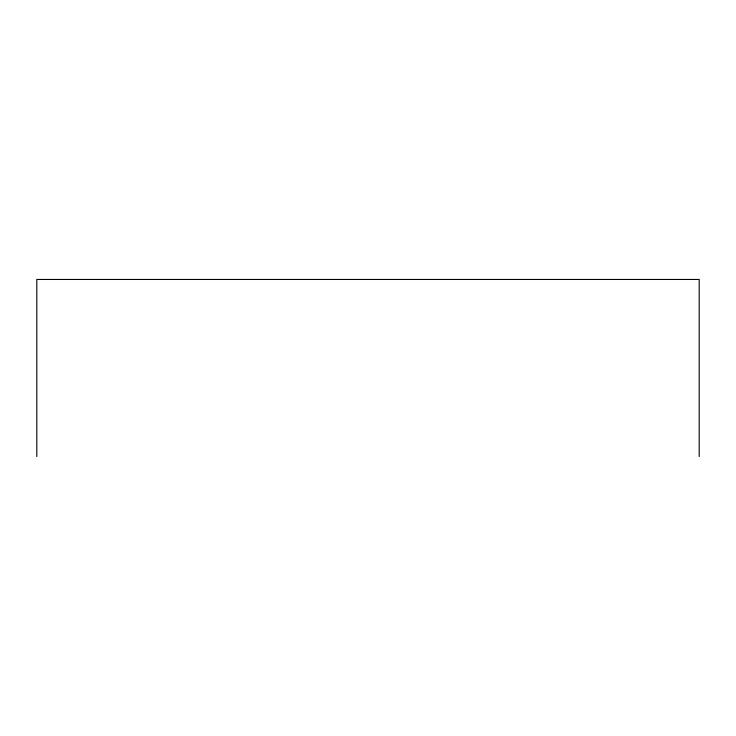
<?xml version="1.0" encoding="UTF-8"?>
<svg xmlns="http://www.w3.org/2000/svg" width="736" height="736" viewBox="0 0 736 736"><rect width="100%" height="100%" fill="white"/><g stroke="black" fill="none" stroke-linecap="round" stroke-linejoin="round"><path stroke-width="1.1" d="M699.2 456.541L699.2 279.459L36.8 279.459L36.8 456.541"/></g></svg>
